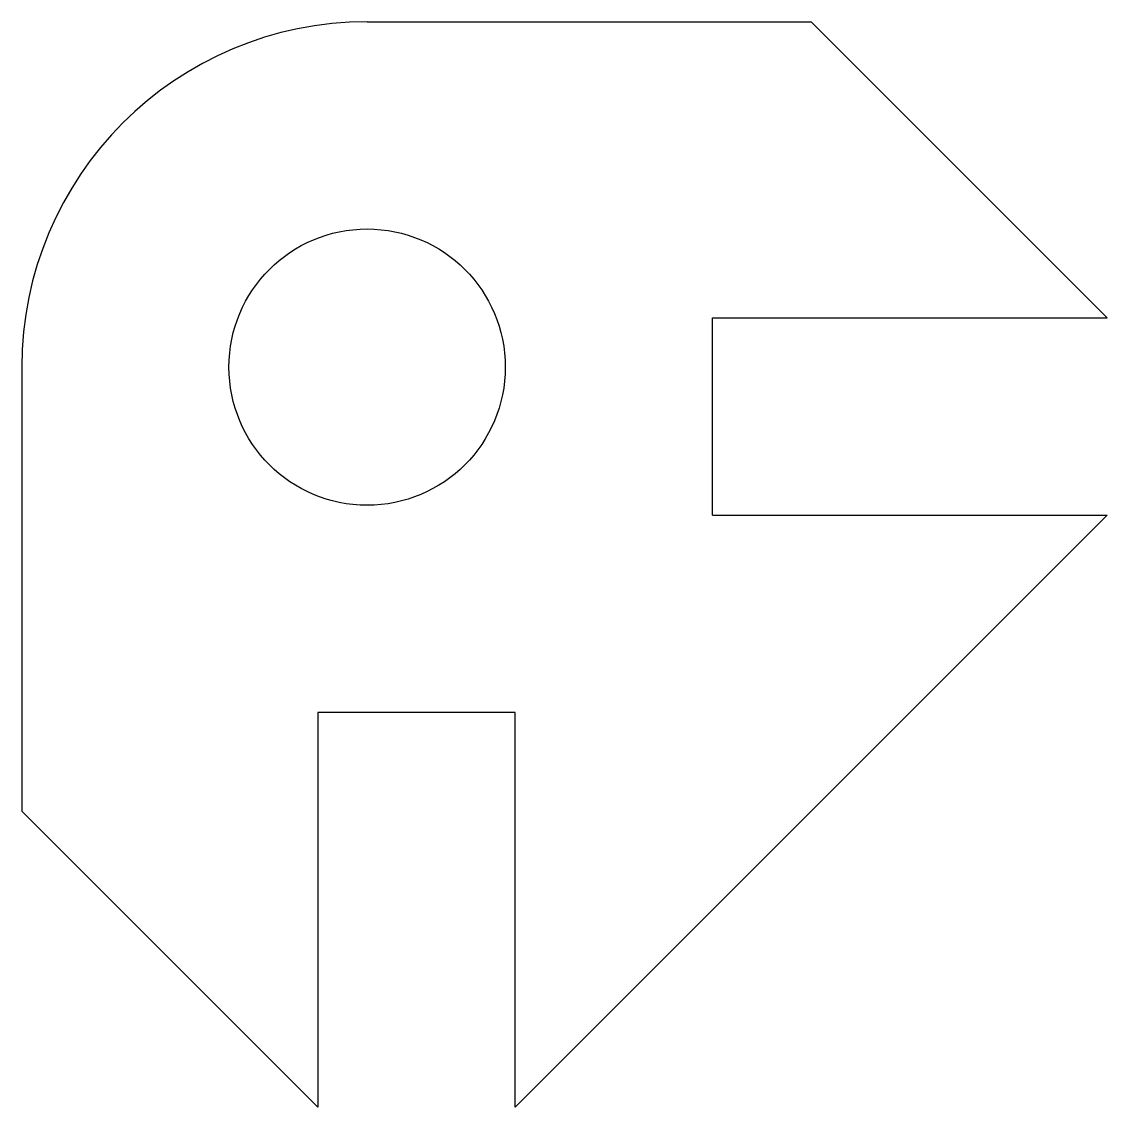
# Model space of a CAD drawing. Header units: millimetres. Extents: x -52 to -41, y -11 to 0.
import ezdxf

# ---------------------------------------------------------------- set-up
doc = ezdxf.new("R2010")
doc.units = ezdxf.units.MM
doc.layers.get('0').update_dxf_attribs({"lineweight": 25, "true_color": 0xffffff})

msp = doc.modelspace()

# ---------------------------------------------------------------- linework, layer by layer
for p, q in [((-48.5, 0), (-44, 0)), ((-44, 0), (-41, -3)), ((-45, -5), (-45, -3)), ((-45, -3), (-41, -3)), ((-52, -3.5), (-52, -8)), ((-47, -11), (-41, -5)), ((-45, -5), (-41, -5)), ((-47, -7), (-49, -7)), ((-49, -7), (-49, -11)), ((-47, -11), (-47, -7)), ((-52, -8), (-49, -11))]:
    msp.add_line(p, q)
msp.add_circle((-48.5, -3.5), 1.4)
msp.add_arc((-48.5, -3.5), 3.5, 90, 180)

doc.saveas('drawing.dxf')
